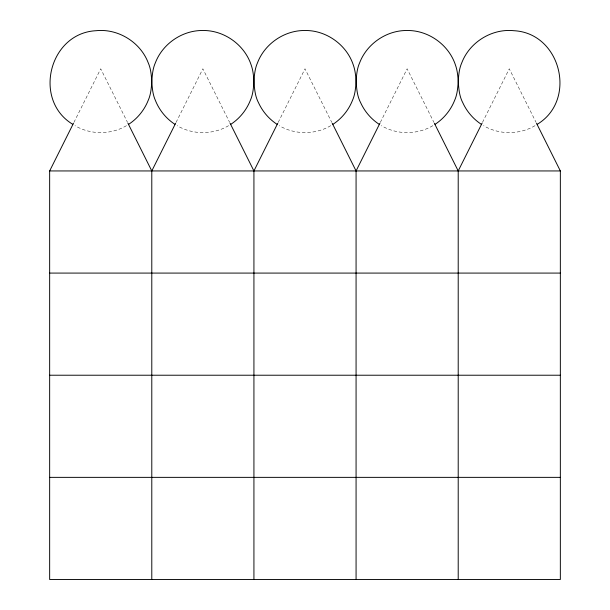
<?xml version="1.0" encoding="UTF-8"?>
<svg xmlns="http://www.w3.org/2000/svg" width="610" height="610" viewBox="0 0 610 610"><rect width="100%" height="100%" fill="white"/><g stroke="black" fill="none" stroke-linecap="round" stroke-linejoin="round"><path stroke-width="0.46" stroke-dasharray="3.05 2.29" d="M73.909 122.427L100.719 68.8L127.536 122.427M176.046 122.427L202.863 68.8L229.673 122.427M278.19 122.427L305 68.8L331.81 122.427M380.327 122.427L407.137 68.8L433.954 122.427M482.464 122.427L509.281 68.8L536.091 122.427M126.445 125.683C110.928 134.894 90.516 134.894 74.992 125.683M228.59 125.683C213.065 134.894 192.653 134.894 177.136 125.683M330.727 125.683C315.21 134.894 294.79 134.894 279.273 125.683M432.864 125.683C417.347 134.894 396.935 134.894 381.41 125.683M535.008 125.683C519.484 134.894 499.071 134.894 483.555 125.683"/><path stroke-width="0.91" d="M536.518 123.273L560.346 170.945L560.346 579.5L49.654 579.5L49.654 170.945L73.482 123.273M151.791 579.5L151.791 170.945L175.627 123.273M253.928 579.5L253.928 170.945L277.763 123.273M356.072 579.5L356.072 170.945L379.9 123.273M458.209 579.5L458.209 170.945L482.045 123.273M128.664 124.318C137.433 118.592 144.356 110.105 148.207 100.368C153.545 88.435 150.037 74.71 155.375 62.769C162.687 43.653 182.382 30.248 202.863 30.5C224.213 30.203 244.618 44.843 251.213 65.14C255.567 77.302 252.319 91.02 258.51 102.716C262.498 111.47 269.002 119.049 277.054 124.318M230.809 124.318C239.577 118.592 246.493 110.105 250.344 100.368C255.681 88.435 252.174 74.71 257.519 62.769C264.824 43.653 284.519 30.248 305 30.5C326.35 30.203 346.754 44.843 353.358 65.14C357.704 77.302 354.463 91.02 360.655 102.716C364.635 111.47 371.139 119.049 379.191 124.318M332.946 124.318C341.714 118.592 348.638 110.105 352.481 100.368C357.826 88.435 354.318 74.71 359.656 62.769C366.968 43.653 386.656 30.248 407.137 30.5C428.495 30.203 448.891 44.843 455.495 65.14C459.841 77.302 456.6 91.02 462.792 102.716C466.772 111.47 473.284 119.049 481.336 124.318M435.082 124.318C443.851 118.592 450.775 110.105 454.625 100.368C459.963 88.435 456.455 74.71 461.793 62.769C469.624 42.151 491.904 28.38 513.872 30.706C560.903 33.024 577.464 100.162 537.227 124.318M49.654 170.945L560.346 170.945M49.654 273.082L560.346 273.082M49.654 375.219L560.346 375.219M49.654 477.363L560.346 477.363M174.917 124.318C166.149 118.592 159.225 110.105 155.375 100.368C150.037 88.435 153.545 74.71 148.207 62.769C140.376 42.151 118.096 28.38 96.128 30.706C49.097 33.024 32.536 100.162 72.773 124.318M434.373 123.273L458.209 170.945M332.236 123.273L356.072 170.945M230.1 123.273L253.928 170.945M127.955 123.273L151.791 170.945"/></g></svg>
